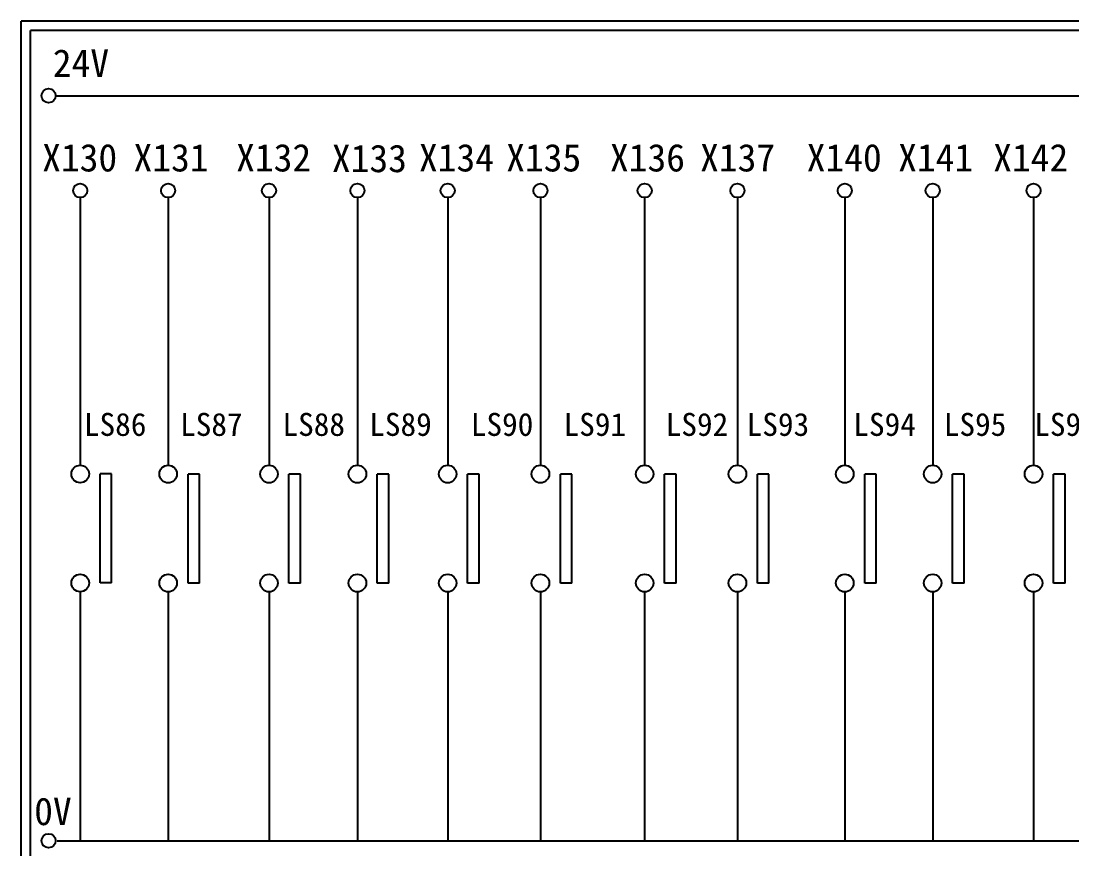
# Model space of a CAD drawing. Extents: x 325 to 612, y 3 to 207.
# Drawn here: x 325.3 to 462.5, y 98.9 to 207 of the extents above; entities that cross this region are included whole.
import ezdxf

# ---------------------------------------------------------------- set-up
doc = ezdxf.new("R2010")
doc.units = 0
doc.layers.get('0').update_dxf_attribs({"linetype": 'CONTINUOUS'})
doc.layers.add('圖框層', color=7, linetype='CONTINUOUS')
doc.layers.add('標尺寸層', color=3, linetype='CONTINUOUS')
doc.styles.add('STSL', font='KAIU.TTF')

msp = doc.modelspace()

# ---------------------------------------------------------------- linework, layer by layer
for p, q in [((337.15, 147.84), (335.65, 147.84)), ((348.64, 147.83), (347.13, 147.83)), ((361.8, 147.83), (360.3, 147.83)), ((373.34, 147.83), (371.84, 147.83)), ((385.14, 147.83), (383.63, 147.83)), ((397.25, 147.83), (395.75, 147.83)), ((410.86, 147.83), (409.36, 147.83)), ((422.97, 147.83), (421.47, 147.83)), ((436.99, 147.83), (435.48, 147.83)), ((448.47, 147.83), (446.96, 147.83)), ((461.64, 147.83), (460.13, 147.83)), ((337.15, 133.61), (335.65, 133.61)), ((348.64, 133.6), (347.13, 133.6)), ((361.8, 133.6), (360.3, 133.6)), ((373.34, 133.6), (371.84, 133.6)), ((385.14, 133.6), (383.63, 133.6)), ((397.25, 133.6), (395.75, 133.6)), ((410.86, 133.6), (409.36, 133.6)), ((422.97, 133.6), (421.47, 133.6)), ((436.99, 133.6), (435.48, 133.6)), ((448.47, 133.6), (446.96, 133.6)), ((461.64, 133.6), (460.13, 133.6))]:
    msp.add_line(p, q)
at = {"layer": '圖框層', "color": 7}
for p, q in [((612.32, 206.97), (325.32, 206.97)), ((325.32, 3), (325.32, 206.97)), ((611.07, 205.72), (326.57, 205.72)), ((326.57, 4.25), (326.57, 205.72))]:
    msp.add_line(p, q, dxfattribs=at)
at = {"layer": '標尺寸層', "color": 7}
for p, q in [((329.84, 197.22), (607.44, 197.22)), ((333.05, 183.91), (333.05, 148.99)), ((344.53, 183.91), (344.53, 148.99)), ((357.7, 183.91), (357.7, 148.99)), ((369.24, 183.91), (369.24, 148.99)), ((381.03, 183.91), (381.03, 148.99)), ((393.14, 183.91), (393.14, 148.99)), ((406.75, 183.91), (406.75, 148.99)), ((418.86, 183.91), (418.86, 148.99)), ((432.88, 183.91), (432.88, 148.99)), ((444.36, 183.91), (444.36, 148.99)), ((457.53, 183.91), (457.53, 148.99)), ((335.65, 133.61), (335.65, 147.84)), ((337.15, 133.61), (337.15, 147.84)), ((347.13, 133.6), (347.13, 147.83)), ((348.64, 133.6), (348.64, 147.83)), ((360.3, 133.6), (360.3, 147.83)), ((361.8, 133.6), (361.8, 147.83)), ((371.84, 133.6), (371.84, 147.83)), ((373.34, 133.6), (373.34, 147.83)), ((383.63, 133.6), (383.63, 147.83)), ((385.14, 133.6), (385.14, 147.83)), ((395.75, 133.6), (395.75, 147.83)), ((397.25, 133.6), (397.25, 147.83)), ((409.36, 133.6), (409.36, 147.83)), ((410.86, 133.6), (410.86, 147.83)), ((421.47, 133.6), (421.47, 147.83)), ((422.97, 133.6), (422.97, 147.83)), ((435.48, 133.6), (435.48, 147.83)), ((436.99, 133.6), (436.99, 147.83)), ((446.96, 133.6), (446.96, 147.83)), ((448.47, 133.6), (448.47, 147.83)), ((460.13, 133.6), (460.13, 147.83)), ((461.64, 133.6), (461.64, 147.83)), ((333.05, 132.46), (333.05, 99.96)), ((344.53, 132.46), (344.53, 99.96)), ((357.7, 132.46), (357.7, 99.96)), ((369.24, 132.46), (369.24, 99.96)), ((369.24, 132.45), (369.24, 99.96)), ((381.03, 132.46), (381.03, 99.96)), ((381.03, 132.45), (381.03, 99.96)), ((393.14, 132.46), (393.14, 99.96)), ((393.14, 132.45), (393.14, 99.96)), ((406.75, 132.46), (406.75, 99.96)), ((406.75, 132.45), (406.75, 99.96)), ((418.86, 132.46), (418.86, 99.96)), ((418.86, 132.45), (418.86, 99.96)), ((432.88, 132.46), (432.88, 99.96)), ((444.36, 132.46), (444.36, 99.96)), ((457.53, 132.46), (457.53, 99.96)), ((330.05, 99.96), (607.92, 99.96))]:
    msp.add_line(p, q, dxfattribs=at)
for centre, radius in [((328.92, 197.22), 0.92), ((333.05, 184.83), 0.92), ((344.53, 184.83), 0.92), ((357.7, 184.83), 0.92), ((357.7, 184.83), 0.92), ((369.24, 184.83), 0.92), ((381.03, 184.83), 0.92), ((393.14, 184.83), 0.92), ((406.75, 184.83), 0.92), ((418.86, 184.83), 0.92), ((432.88, 184.83), 0.92), ((444.36, 184.83), 0.92), ((457.53, 184.83), 0.92), ((457.53, 184.83), 0.92), ((333.05, 147.84), 1.15), ((344.53, 147.83), 1.15), ((357.7, 147.83), 1.15), ((369.24, 147.83), 1.15), ((381.03, 147.83), 1.15), ((393.14, 147.83), 1.15), ((406.75, 147.83), 1.15), ((418.86, 147.83), 1.15), ((432.88, 147.83), 1.15), ((444.36, 147.83), 1.15), ((457.53, 147.83), 1.15), ((333.05, 133.61), 1.15), ((344.53, 133.6), 1.15), ((357.7, 133.6), 1.15), ((369.24, 133.6), 1.15), ((381.03, 133.6), 1.15), ((393.14, 133.6), 1.15), ((406.75, 133.6), 1.15), ((418.86, 133.6), 1.15), ((432.88, 133.6), 1.15), ((444.36, 133.6), 1.15), ((457.53, 133.6), 1.15), ((328.92, 99.96), 0.92)]:
    msp.add_circle(centre, radius, dxfattribs=at)

# ---------------------------------------------------------------- texts
at = {"layer": '圖框層', "color": 4, "style": 'STSL'}
for s, height, p in [('24V', 3.6, (329.47, 199.68)), ('X130', 3.6, (328.08, 187.33)), ('X131', 3.6, (340.01, 187.33)), ('X132', 3.6, (353.41, 187.33)), ('X133', 3.6, (365.91, 187.24)), ('X134', 3.6, (377.28, 187.33)), ('X135', 3.6, (388.67, 187.33)), ('X136', 3.6, (402.22, 187.33)), ('X137', 3.6, (413.99, 187.33)), ('X140', 3.6, (427.91, 187.33)), ('X141', 3.6, (439.85, 187.33)), ('X142', 3.6, (452.26, 187.33)), ('LS86', 3, (333.53, 152.81)), ('LS87', 3, (346.09, 152.81)), ('LS88', 3, (359.46, 152.81)), ('LS89', 3, (370.79, 152.81)), ('LS90', 3, (384.05, 152.81)), ('LS91', 3, (396.16, 152.81)), ('LS92', 3, (409.5, 152.81)), ('LS93', 3, (420.07, 152.81)), ('LS94', 3, (434, 152.81)), ('LS95', 3, (445.81, 152.81)), ('LS96', 3, (457.62, 152.81)), ('0V', 3.6, (327.04, 102))]:
    msp.add_text(s, height=height, dxfattribs=at).set_placement(p)

doc.saveas('drawing.dxf')
